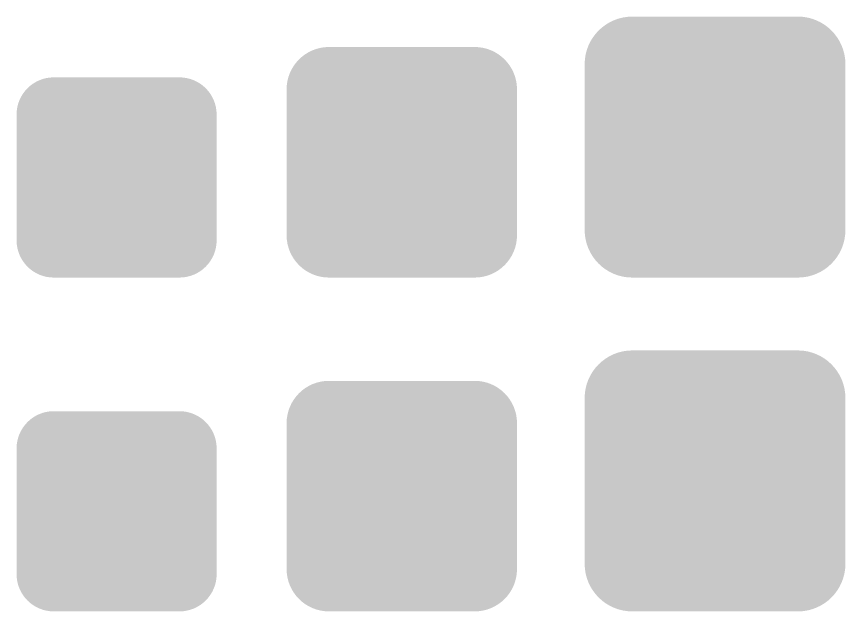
# Model space of a CAD drawing. Header units: millimetres. Extents: x 5277 to 6029, y 2052 to 2709.
# Drawn here: x 5607 to 5634.33, y 2106.63 to 2126.23 of the extents above; entities that cross this region are included whole.
import ezdxf

# ---------------------------------------------------------------- set-up
doc = ezdxf.new("R2010")
doc.units = ezdxf.units.MM
doc.layers.add('Agriculture', color=7, linetype='CONTINUOUS', true_color=0x000000)

# ---------------------------------------------------------------- blocks, each defined once
blk = doc.blocks.new('602020214_план_мз')
at = {"layer": 'Agriculture', "linetype": 'Continuous'}
h = blk.add_hatch(color=256, dxfattribs=at)
edge = h.paths.add_edge_path()
edge.add_spline(control_points=[(0, 0), (0, 0.675), (0.55, 1.225), (1.225, 1.225)], knot_values=[-1, -1, -1, -1, 0, 0, 0, 0], degree=3, periodic=0)
edge.add_line((1.225, 1.225), (5.372, 1.225))
edge.add_spline(control_points=[(5.372, 1.225), (6.047, 1.225), (6.598, 0.675), (6.598, 0)], knot_values=[-1, -1, -1, -1, 0, 0, 0, 0], degree=3, periodic=0)
edge.add_line((6.598, 0), (6.598, -4.147))
edge.add_spline(control_points=[(6.598, -4.147), (6.598, -4.822), (6.047, -5.372), (5.372, -5.372)], knot_values=[-1, -1, -1, -1, 0, 0, 0, 0], degree=3, periodic=0)
edge.add_line((5.372, -5.372), (1.225, -5.372))
edge.add_spline(control_points=[(1.225, -5.372), (0.55, -5.372), (0, -4.822), (0, -4.147)], knot_values=[-1, -1, -1, -1, 0, 0, 0, 0], degree=3, periodic=0)
edge.add_line((0, -4.147), (0, 0))
edge = h.paths.add_edge_path(flags=16)
edge.add_spline(control_points=[(0.313, -4.147), (0.313, -4.652), (0.72, -5.059), (1.225, -5.059)], knot_values=[-1, -1, -1, -1, 0, 0, 0, 0], degree=3, periodic=0)
edge.add_line((1.225, -5.059), (5.372, -5.059))
edge.add_spline(control_points=[(5.372, -5.059), (5.878, -5.059), (6.285, -4.652), (6.285, -4.147)], knot_values=[-1, -1, -1, -1, 0, 0, 0, 0], degree=3, periodic=0)
edge.add_line((6.285, -4.147), (6.285, 0))
edge.add_spline(control_points=[(6.285, 0), (6.285, 0.505), (5.878, 0.912), (5.372, 0.912)], knot_values=[-1, -1, -1, -1, 0, 0, 0, 0], degree=3, periodic=0)
edge.add_line((5.372, 0.912), (1.225, 0.912))
edge.add_spline(control_points=[(1.225, 0.912), (0.72, 0.912), (0.313, 0.505), (0.313, 0)], knot_values=[-1, -1, -1, -1, 0, 0, 0, 0], degree=3, periodic=0)
edge.add_line((0.313, 0), (0.313, -4.147))
at = {"layer": 'Agriculture', "linetype": 'Continuous', "true_color": 0xff0000}
h = blk.add_hatch(color=1, dxfattribs=at)
edge = h.paths.add_edge_path()
edge.add_line((0.313, 0), (0.313, -4.147))
edge.add_spline(control_points=[(0.313, -4.147), (0.313, -4.652), (0.72, -5.059), (1.225, -5.059)], knot_values=[-1, -1, -1, -1, 0, 0, 0, 0], degree=3, periodic=0)
edge.add_line((1.225, -5.059), (5.372, -5.059))
edge.add_spline(control_points=[(5.372, -5.059), (5.878, -5.059), (6.285, -4.652), (6.285, -4.147)], knot_values=[-1, -1, -1, -1, 0, 0, 0, 0], degree=3, periodic=0)
edge.add_line((6.285, -4.147), (6.285, 0))
edge.add_spline(control_points=[(6.285, 0), (6.285, 0.505), (5.878, 0.912), (5.372, 0.912)], knot_values=[-1, -1, -1, -1, 0, 0, 0, 0], degree=3, periodic=0)
edge.add_line((5.372, 0.912), (1.225, 0.912))
edge.add_spline(control_points=[(1.225, 0.912), (0.72, 0.912), (0.313, 0.505), (0.313, 0)], knot_values=[-1, -1, -1, -1, 0, 0, 0, 0], degree=3, periodic=0)
at = {"layer": 'Agriculture', "linetype": 'Continuous'}
blk.add_hatch(color=256, dxfattribs=at).paths.add_polyline_path([(3.3, 0.203), (4.781, -3.19), (3.515, -3.19), (3.515, -3.87), (4.155, -3.87), (4.155, -4.233), (3.515, -4.233), (3.085, -4.233), (2.438, -4.233), (2.438, -3.87), (3.085, -3.87), (3.085, -3.19), (1.819, -3.19)])
blk = doc.blocks.new('602020214_план_рз')
at = {"layer": 'Agriculture', "linetype": 'Continuous'}
h = blk.add_hatch(color=256, dxfattribs=at)
edge = h.paths.add_edge_path()
edge.add_spline(control_points=[(-0.095, -0.169), (-0.095, 0.599), (0.531, 1.225), (1.3, 1.225)], knot_values=[-1, -1, -1, -1, 0, 0, 0, 0], degree=3, periodic=0)
edge.add_line((1.3, 1.225), (6.108, 1.225))
edge.add_spline(control_points=[(6.108, 1.225), (6.877, 1.225), (7.503, 0.599), (7.503, -0.169)], knot_values=[-1, -1, -1, -1, 0, 0, 0, 0], degree=3, periodic=0)
edge.add_line((7.503, -0.169), (7.503, -4.978))
edge.add_spline(control_points=[(7.503, -4.978), (7.503, -5.747), (6.877, -6.372), (6.108, -6.372)], knot_values=[-1, -1, -1, -1, 0, 0, 0, 0], degree=3, periodic=0)
edge.add_line((6.108, -6.372), (1.3, -6.372))
edge.add_spline(control_points=[(1.3, -6.372), (0.531, -6.372), (-0.095, -5.747), (-0.095, -4.978)], knot_values=[-1, -1, -1, -1, 0, 0, 0, 0], degree=3, periodic=0)
edge.add_line((-0.095, -4.978), (-0.095, -0.169))
edge = h.paths.add_edge_path(flags=16)
edge.add_spline(control_points=[(0.218, -4.978), (0.218, -5.577), (0.701, -6.059), (1.3, -6.059)], knot_values=[-1, -1, -1, -1, 0, 0, 0, 0], degree=3, periodic=0)
edge.add_line((1.3, -6.059), (6.108, -6.059))
edge.add_spline(control_points=[(6.108, -6.059), (6.707, -6.059), (7.19, -5.577), (7.19, -4.978)], knot_values=[-1, -1, -1, -1, 0, 0, 0, 0], degree=3, periodic=0)
edge.add_line((7.19, -4.978), (7.19, -0.169))
edge.add_spline(control_points=[(7.19, -0.169), (7.19, 0.43), (6.707, 0.912), (6.108, 0.912)], knot_values=[-1, -1, -1, -1, 0, 0, 0, 0], degree=3, periodic=0)
edge.add_line((6.108, 0.912), (1.3, 0.912))
edge.add_spline(control_points=[(1.3, 0.912), (0.701, 0.912), (0.218, 0.43), (0.218, -0.169)], knot_values=[-1, -1, -1, -1, 0, 0, 0, 0], degree=3, periodic=0)
edge.add_line((0.218, -0.169), (0.218, -4.978))
at = {"layer": 'Agriculture', "linetype": 'Continuous', "true_color": 0xff0000}
h = blk.add_hatch(color=1, dxfattribs=at)
edge = h.paths.add_edge_path()
edge.add_spline(control_points=[(0.218, -4.978), (0.218, -5.577), (0.701, -6.059), (1.3, -6.059)], knot_values=[-1, -1, -1, -1, 0, 0, 0, 0], degree=3, periodic=0)
edge.add_line((1.3, -6.059), (6.108, -6.059))
edge.add_spline(control_points=[(6.108, -6.059), (6.707, -6.059), (7.19, -5.577), (7.19, -4.978)], knot_values=[-1, -1, -1, -1, 0, 0, 0, 0], degree=3, periodic=0)
edge.add_line((7.19, -4.978), (7.19, -0.169))
edge.add_spline(control_points=[(7.19, -0.169), (7.19, 0.43), (6.707, 0.912), (6.108, 0.912)], knot_values=[-1, -1, -1, -1, 0, 0, 0, 0], degree=3, periodic=0)
edge.add_line((6.108, 0.912), (1.3, 0.912))
edge.add_spline(control_points=[(1.3, 0.912), (0.701, 0.912), (0.218, 0.43), (0.218, -0.169)], knot_values=[-1, -1, -1, -1, 0, 0, 0, 0], degree=3, periodic=0)
edge.add_line((0.218, -0.169), (0.218, -4.978))
at = {"layer": 'Agriculture', "linetype": 'Continuous'}
h = blk.add_hatch(color=256, dxfattribs=at)
edge = h.paths.add_edge_path()
edge.add_line((0.426, -0.513), (0.426, -4.634))
edge.add_spline(control_points=[(0.426, -4.634), (0.426, -5.305), (0.973, -5.852), (1.644, -5.852)], knot_values=[0, 0, 0, 0, 1, 1, 1, 1], degree=3, periodic=0)
edge.add_line((1.644, -5.852), (5.765, -5.852))
edge.add_spline(control_points=[(5.765, -5.852), (6.435, -5.852), (6.983, -5.305), (6.983, -4.634)], knot_values=[0, 0, 0, 0, 1, 1, 1, 1], degree=3, periodic=0)
edge.add_line((6.983, -4.634), (6.983, -0.513))
edge.add_spline(control_points=[(6.983, -0.513), (6.983, 0.158), (6.435, 0.705), (5.765, 0.705)], knot_values=[0, 0, 0, 0, 1, 1, 1, 1], degree=3, periodic=0)
edge.add_line((5.765, 0.705), (1.644, 0.705))
edge.add_spline(control_points=[(1.644, 0.705), (0.973, 0.705), (0.426, 0.158), (0.426, -0.513)], knot_values=[0, 0, 0, 0, 1, 1, 1, 1], degree=3, periodic=0)
edge = h.paths.add_edge_path(flags=16)
edge.add_spline(control_points=[(0.737, -4.634), (0.737, -5.136), (1.142, -5.541), (1.644, -5.541)], knot_values=[-1, -1, -1, -1, 0, 0, 0, 0], degree=3, periodic=0)
edge.add_line((1.644, -5.541), (5.765, -5.541))
edge.add_spline(control_points=[(5.765, -5.541), (6.267, -5.541), (6.671, -5.136), (6.671, -4.634)], knot_values=[-1, -1, -1, -1, 0, 0, 0, 0], degree=3, periodic=0)
edge.add_line((6.671, -4.634), (6.671, -0.513))
edge.add_spline(control_points=[(6.671, -0.513), (6.671, -0.011), (6.267, 0.394), (5.765, 0.394)], knot_values=[-1, -1, -1, -1, 0, 0, 0, 0], degree=3, periodic=0)
edge.add_line((5.765, 0.394), (1.644, 0.394))
edge.add_spline(control_points=[(1.644, 0.394), (1.142, 0.394), (0.737, -0.011), (0.737, -0.513)], knot_values=[-1, -1, -1, -1, 0, 0, 0, 0], degree=3, periodic=0)
edge.add_line((0.737, -0.513), (0.737, -4.634))
blk.add_hatch(color=256, dxfattribs=at).paths.add_polyline_path([(3.687, -0.31), (5.168, -3.703), (3.902, -3.703), (3.902, -4.383), (4.542, -4.383), (4.542, -4.746), (3.902, -4.746), (3.471, -4.746), (2.825, -4.746), (2.825, -4.383), (3.471, -4.383), (3.471, -3.703), (2.206, -3.703)])
blk = doc.blocks.new('602020214_план_фзъ')
at = {"layer": 'Agriculture', "linetype": 'Continuous'}
h = blk.add_hatch(color=256, dxfattribs=at)
edge = h.paths.add_edge_path()
edge.add_spline(control_points=[(-0.266, -0.339), (-0.266, 0.523), (0.438, 1.227), (1.3, 1.227)], knot_values=[-1, -1, -1, -1, 0, 0, 0, 0], degree=3, periodic=0)
edge.add_line((1.3, 1.227), (6.769, 1.227))
edge.add_spline(control_points=[(6.769, 1.227), (7.632, 1.227), (8.333, 0.523), (8.333, -0.339)], knot_values=[-1, -1, -1, -1, 0, 0, 0, 0], degree=3, periodic=0)
edge.add_line((8.333, -0.339), (8.333, -5.806))
edge.add_spline(control_points=[(8.333, -5.806), (8.333, -6.669), (7.632, -7.372), (6.769, -7.372)], knot_values=[-1, -1, -1, -1, 0, 0, 0, 0], degree=3, periodic=0)
edge.add_line((6.769, -7.372), (1.3, -7.372))
edge.add_spline(control_points=[(1.3, -7.372), (0.438, -7.372), (-0.266, -6.669), (-0.266, -5.806)], knot_values=[-1, -1, -1, -1, 0, 0, 0, 0], degree=3, periodic=0)
edge.add_line((-0.266, -5.806), (-0.266, -0.339))
edge = h.paths.add_edge_path(flags=16)
edge.add_spline(control_points=[(0.047, -5.806), (0.047, -6.5), (0.606, -7.059), (1.3, -7.059)], knot_values=[-1, -1, -1, -1, 0, 0, 0, 0], degree=3, periodic=0)
edge.add_line((1.3, -7.059), (6.769, -7.059))
edge.add_spline(control_points=[(6.769, -7.059), (7.463, -7.059), (8.022, -6.5), (8.022, -5.806)], knot_values=[-1, -1, -1, -1, 0, 0, 0, 0], degree=3, periodic=0)
edge.add_line((8.022, -5.806), (8.022, -0.339))
edge.add_spline(control_points=[(8.022, -0.339), (8.022, 0.355), (7.463, 0.914), (6.769, 0.914)], knot_values=[-1, -1, -1, -1, 0, 0, 0, 0], degree=3, periodic=0)
edge.add_line((6.769, 0.914), (1.3, 0.914))
edge.add_spline(control_points=[(1.3, 0.914), (0.606, 0.914), (0.047, 0.355), (0.047, -0.339)], knot_values=[-1, -1, -1, -1, 0, 0, 0, 0], degree=3, periodic=0)
edge.add_line((0.047, -0.339), (0.047, -5.806))
at = {"layer": 'Agriculture', "linetype": 'Continuous', "true_color": 0xff0000}
h = blk.add_hatch(color=1, dxfattribs=at)
edge = h.paths.add_edge_path()
edge.add_spline(control_points=[(0.047, -5.806), (0.047, -6.5), (0.606, -7.059), (1.3, -7.059)], knot_values=[-1, -1, -1, -1, 0, 0, 0, 0], degree=3, periodic=0)
edge.add_line((1.3, -7.059), (6.769, -7.059))
edge.add_spline(control_points=[(6.769, -7.059), (7.463, -7.059), (8.022, -6.5), (8.022, -5.806)], knot_values=[-1, -1, -1, -1, 0, 0, 0, 0], degree=3, periodic=0)
edge.add_line((8.022, -5.806), (8.022, -0.339))
edge.add_spline(control_points=[(8.022, -0.339), (8.022, 0.355), (7.463, 0.914), (6.769, 0.914)], knot_values=[-1, -1, -1, -1, 0, 0, 0, 0], degree=3, periodic=0)
edge.add_line((6.769, 0.914), (1.3, 0.914))
edge.add_spline(control_points=[(1.3, 0.914), (0.606, 0.914), (0.047, 0.355), (0.047, -0.339)], knot_values=[-1, -1, -1, -1, 0, 0, 0, 0], degree=3, periodic=0)
edge.add_line((0.047, -0.339), (0.047, -5.806))
at = {"layer": 'Agriculture', "linetype": 'Continuous'}
h = blk.add_hatch(color=256, dxfattribs=at)
edge = h.paths.add_edge_path()
edge.add_line((0.252, -0.679), (0.252, -5.464))
edge.add_spline(control_points=[(0.252, -5.464), (0.252, -6.23), (0.877, -6.854), (1.642, -6.854)], knot_values=[0, 0, 0, 0, 1, 1, 1, 1], degree=3, periodic=0)
edge.add_line((1.642, -6.854), (6.427, -6.854))
edge.add_spline(control_points=[(6.427, -6.854), (7.193, -6.854), (7.815, -6.23), (7.815, -5.464)], knot_values=[0, 0, 0, 0, 1, 1, 1, 1], degree=3, periodic=0)
edge.add_line((7.815, -5.464), (7.815, -0.679))
edge.add_spline(control_points=[(7.815, -0.679), (7.815, 0.086), (7.193, 0.709), (6.427, 0.709)], knot_values=[0, 0, 0, 0, 1, 1, 1, 1], degree=3, periodic=0)
edge.add_line((6.427, 0.709), (1.642, 0.709))
edge.add_spline(control_points=[(1.642, 0.709), (0.877, 0.709), (0.252, 0.086), (0.252, -0.679)], knot_values=[0, 0, 0, 0, 1, 1, 1, 1], degree=3, periodic=0)
edge = h.paths.add_edge_path(flags=16)
edge.add_line((0.565, -0.679), (0.565, -5.464))
edge.add_spline(control_points=[(0.565, -5.464), (0.565, -6.06), (1.046, -6.541), (1.642, -6.541)], knot_values=[-1, -1, -1, -1, 0, 0, 0, 0], degree=3, periodic=0)
edge.add_line((1.642, -6.541), (6.427, -6.541))
edge.add_spline(control_points=[(6.427, -6.541), (7.024, -6.541), (7.502, -6.06), (7.502, -5.464)], knot_values=[-1, -1, -1, -1, 0, 0, 0, 0], degree=3, periodic=0)
edge.add_line((7.502, -5.464), (7.502, -0.679))
edge.add_spline(control_points=[(7.502, -0.679), (7.502, -0.083), (7.024, 0.396), (6.427, 0.396)], knot_values=[-1, -1, -1, -1, 0, 0, 0, 0], degree=3, periodic=0)
edge.add_line((6.427, 0.396), (1.642, 0.396))
edge.add_spline(control_points=[(1.642, 0.396), (1.046, 0.396), (0.565, -0.083), (0.565, -0.679)], knot_values=[-1, -1, -1, -1, 0, 0, 0, 0], degree=3, periodic=0)
h = blk.add_hatch(color=256, dxfattribs=at)
edge = h.paths.add_edge_path()
edge.add_line((0.77, -1.021), (0.77, -5.124))
edge.add_spline(control_points=[(0.77, -5.124), (0.77, -5.792), (1.314, -6.336), (1.982, -6.336)], knot_values=[0, 0, 0, 0, 1, 1, 1, 1], degree=3, periodic=0)
edge.add_line((1.982, -6.336), (6.085, -6.336))
edge.add_spline(control_points=[(6.085, -6.336), (6.753, -6.336), (7.297, -5.792), (7.297, -5.124)], knot_values=[0, 0, 0, 0, 1, 1, 1, 1], degree=3, periodic=0)
edge.add_line((7.297, -5.124), (7.297, -1.021))
edge.add_spline(control_points=[(7.297, -1.021), (7.297, -0.353), (6.753, 0.191), (6.085, 0.191)], knot_values=[0, 0, 0, 0, 1, 1, 1, 1], degree=3, periodic=0)
edge.add_line((6.085, 0.191), (1.982, 0.191))
edge.add_spline(control_points=[(1.982, 0.191), (1.314, 0.191), (0.77, -0.353), (0.77, -1.021)], knot_values=[0, 0, 0, 0, 1, 1, 1, 1], degree=3, periodic=0)
edge = h.paths.add_edge_path(flags=16)
edge.add_line((1.081, -1.021), (1.081, -5.124))
edge.add_spline(control_points=[(1.081, -5.124), (1.081, -5.624), (1.482, -6.025), (1.982, -6.025)], knot_values=[-1, -1, -1, -1, 0, 0, 0, 0], degree=3, periodic=0)
edge.add_line((1.982, -6.025), (6.085, -6.025))
edge.add_spline(control_points=[(6.085, -6.025), (6.585, -6.025), (6.986, -5.624), (6.986, -5.124)], knot_values=[-1, -1, -1, -1, 0, 0, 0, 0], degree=3, periodic=0)
edge.add_line((6.986, -5.124), (6.986, -1.021))
edge.add_spline(control_points=[(6.986, -1.021), (6.986, -0.521), (6.585, -0.12), (6.085, -0.12)], knot_values=[-1, -1, -1, -1, 0, 0, 0, 0], degree=3, periodic=0)
edge.add_line((6.085, -0.12), (1.982, -0.12))
edge.add_spline(control_points=[(1.982, -0.12), (1.482, -0.12), (1.081, -0.521), (1.081, -1.021)], knot_values=[-1, -1, -1, -1, 0, 0, 0, 0], degree=3, periodic=0)
blk.add_hatch(color=256, dxfattribs=at).paths.add_polyline_path([(4.001, -0.818), (5.482, -4.211), (4.216, -4.211), (4.216, -4.891), (4.856, -4.891), (4.856, -5.254), (4.216, -5.254), (3.786, -5.254), (3.139, -5.254), (3.139, -4.891), (3.786, -4.891), (3.786, -4.211), (2.52, -4.211)])
blk = doc.blocks.new('602020214_рек_мз')
at = {"layer": 'Agriculture', "linetype": 'Continuous'}
h = blk.add_hatch(color=256, dxfattribs=at)
edge = h.paths.add_edge_path()
edge.add_spline(control_points=[(0, 0), (0, 0.675), (0.55, 1.225), (1.225, 1.225)], knot_values=[-1, -1, -1, -1, 0, 0, 0, 0], degree=3, periodic=0)
edge.add_line((1.225, 1.225), (5.372, 1.225))
edge.add_spline(control_points=[(5.372, 1.225), (6.047, 1.225), (6.598, 0.675), (6.598, 0)], knot_values=[-1, -1, -1, -1, 0, 0, 0, 0], degree=3, periodic=0)
edge.add_line((6.598, 0), (6.598, -4.147))
edge.add_spline(control_points=[(6.598, -4.147), (6.598, -4.822), (6.047, -5.372), (5.372, -5.372)], knot_values=[-1, -1, -1, -1, 0, 0, 0, 0], degree=3, periodic=0)
edge.add_line((5.372, -5.372), (1.225, -5.372))
edge.add_spline(control_points=[(1.225, -5.372), (0.55, -5.372), (0, -4.822), (0, -4.147)], knot_values=[-1, -1, -1, -1, 0, 0, 0, 0], degree=3, periodic=0)
edge.add_line((0, -4.147), (0, 0))
edge = h.paths.add_edge_path(flags=16)
edge.add_spline(control_points=[(0.313, -4.147), (0.313, -4.652), (0.72, -5.059), (1.225, -5.059)], knot_values=[-1, -1, -1, -1, 0, 0, 0, 0], degree=3, periodic=0)
edge.add_line((1.225, -5.059), (5.372, -5.059))
edge.add_spline(control_points=[(5.372, -5.059), (5.878, -5.059), (6.285, -4.652), (6.285, -4.147)], knot_values=[-1, -1, -1, -1, 0, 0, 0, 0], degree=3, periodic=0)
edge.add_line((6.285, -4.147), (6.285, 0))
edge.add_spline(control_points=[(6.285, 0), (6.285, 0.505), (5.878, 0.912), (5.372, 0.912)], knot_values=[-1, -1, -1, -1, 0, 0, 0, 0], degree=3, periodic=0)
edge.add_line((5.372, 0.912), (1.225, 0.912))
edge.add_spline(control_points=[(1.225, 0.912), (0.72, 0.912), (0.313, 0.505), (0.313, 0)], knot_values=[-1, -1, -1, -1, 0, 0, 0, 0], degree=3, periodic=0)
edge.add_line((0.313, 0), (0.313, -4.147))
at = {"layer": 'Agriculture', "linetype": 'Continuous', "true_color": 0xffff00}
h = blk.add_hatch(color=2, dxfattribs=at)
edge = h.paths.add_edge_path()
edge.add_line((0.313, 0), (0.313, -4.147))
edge.add_spline(control_points=[(0.313, -4.147), (0.313, -4.652), (0.72, -5.059), (1.225, -5.059)], knot_values=[-1, -1, -1, -1, 0, 0, 0, 0], degree=3, periodic=0)
edge.add_line((1.225, -5.059), (5.372, -5.059))
edge.add_spline(control_points=[(5.372, -5.059), (5.878, -5.059), (6.285, -4.652), (6.285, -4.147)], knot_values=[-1, -1, -1, -1, 0, 0, 0, 0], degree=3, periodic=0)
edge.add_line((6.285, -4.147), (6.285, 0))
edge.add_spline(control_points=[(6.285, 0), (6.285, 0.505), (5.878, 0.912), (5.372, 0.912)], knot_values=[-1, -1, -1, -1, 0, 0, 0, 0], degree=3, periodic=0)
edge.add_line((5.372, 0.912), (1.225, 0.912))
edge.add_spline(control_points=[(1.225, 0.912), (0.72, 0.912), (0.313, 0.505), (0.313, 0)], knot_values=[-1, -1, -1, -1, 0, 0, 0, 0], degree=3, periodic=0)
at = {"layer": 'Agriculture', "linetype": 'Continuous'}
blk.add_hatch(color=256, dxfattribs=at).paths.add_polyline_path([(3.3, 0.203), (4.781, -3.19), (3.515, -3.19), (3.515, -3.87), (4.155, -3.87), (4.155, -4.233), (3.515, -4.233), (3.085, -4.233), (2.438, -4.233), (2.438, -3.87), (3.085, -3.87), (3.085, -3.19), (1.819, -3.19)])
blk = doc.blocks.new('602020214_рек_рз')
at = {"layer": 'Agriculture', "linetype": 'Continuous'}
h = blk.add_hatch(color=256, dxfattribs=at)
edge = h.paths.add_edge_path()
edge.add_spline(control_points=[(-0.095, -0.169), (-0.095, 0.599), (0.531, 1.225), (1.3, 1.225)], knot_values=[-1, -1, -1, -1, 0, 0, 0, 0], degree=3, periodic=0)
edge.add_line((1.3, 1.225), (6.108, 1.225))
edge.add_spline(control_points=[(6.108, 1.225), (6.877, 1.225), (7.503, 0.599), (7.503, -0.169)], knot_values=[-1, -1, -1, -1, 0, 0, 0, 0], degree=3, periodic=0)
edge.add_line((7.503, -0.169), (7.503, -4.978))
edge.add_spline(control_points=[(7.503, -4.978), (7.503, -5.747), (6.877, -6.372), (6.108, -6.372)], knot_values=[-1, -1, -1, -1, 0, 0, 0, 0], degree=3, periodic=0)
edge.add_line((6.108, -6.372), (1.3, -6.372))
edge.add_spline(control_points=[(1.3, -6.372), (0.531, -6.372), (-0.095, -5.747), (-0.095, -4.978)], knot_values=[-1, -1, -1, -1, 0, 0, 0, 0], degree=3, periodic=0)
edge.add_line((-0.095, -4.978), (-0.095, -0.169))
edge = h.paths.add_edge_path(flags=16)
edge.add_spline(control_points=[(0.218, -4.978), (0.218, -5.577), (0.701, -6.059), (1.3, -6.059)], knot_values=[-1, -1, -1, -1, 0, 0, 0, 0], degree=3, periodic=0)
edge.add_line((1.3, -6.059), (6.108, -6.059))
edge.add_spline(control_points=[(6.108, -6.059), (6.707, -6.059), (7.19, -5.577), (7.19, -4.978)], knot_values=[-1, -1, -1, -1, 0, 0, 0, 0], degree=3, periodic=0)
edge.add_line((7.19, -4.978), (7.19, -0.169))
edge.add_spline(control_points=[(7.19, -0.169), (7.19, 0.43), (6.707, 0.912), (6.108, 0.912)], knot_values=[-1, -1, -1, -1, 0, 0, 0, 0], degree=3, periodic=0)
edge.add_line((6.108, 0.912), (1.3, 0.912))
edge.add_spline(control_points=[(1.3, 0.912), (0.701, 0.912), (0.218, 0.43), (0.218, -0.169)], knot_values=[-1, -1, -1, -1, 0, 0, 0, 0], degree=3, periodic=0)
edge.add_line((0.218, -0.169), (0.218, -4.978))
at = {"layer": 'Agriculture', "linetype": 'Continuous', "true_color": 0xffff00}
h = blk.add_hatch(color=2, dxfattribs=at)
edge = h.paths.add_edge_path()
edge.add_spline(control_points=[(0.218, -4.978), (0.218, -5.577), (0.701, -6.059), (1.3, -6.059)], knot_values=[-1, -1, -1, -1, 0, 0, 0, 0], degree=3, periodic=0)
edge.add_line((1.3, -6.059), (6.108, -6.059))
edge.add_spline(control_points=[(6.108, -6.059), (6.707, -6.059), (7.19, -5.577), (7.19, -4.978)], knot_values=[-1, -1, -1, -1, 0, 0, 0, 0], degree=3, periodic=0)
edge.add_line((7.19, -4.978), (7.19, -0.169))
edge.add_spline(control_points=[(7.19, -0.169), (7.19, 0.43), (6.707, 0.912), (6.108, 0.912)], knot_values=[-1, -1, -1, -1, 0, 0, 0, 0], degree=3, periodic=0)
edge.add_line((6.108, 0.912), (1.3, 0.912))
edge.add_spline(control_points=[(1.3, 0.912), (0.701, 0.912), (0.218, 0.43), (0.218, -0.169)], knot_values=[-1, -1, -1, -1, 0, 0, 0, 0], degree=3, periodic=0)
edge.add_line((0.218, -0.169), (0.218, -4.978))
at = {"layer": 'Agriculture', "linetype": 'Continuous'}
h = blk.add_hatch(color=256, dxfattribs=at)
edge = h.paths.add_edge_path()
edge.add_line((0.426, -0.513), (0.426, -4.634))
edge.add_spline(control_points=[(0.426, -4.634), (0.426, -5.305), (0.973, -5.852), (1.644, -5.852)], knot_values=[0, 0, 0, 0, 1, 1, 1, 1], degree=3, periodic=0)
edge.add_line((1.644, -5.852), (5.765, -5.852))
edge.add_spline(control_points=[(5.765, -5.852), (6.435, -5.852), (6.983, -5.305), (6.983, -4.634)], knot_values=[0, 0, 0, 0, 1, 1, 1, 1], degree=3, periodic=0)
edge.add_line((6.983, -4.634), (6.983, -0.513))
edge.add_spline(control_points=[(6.983, -0.513), (6.983, 0.158), (6.435, 0.705), (5.765, 0.705)], knot_values=[0, 0, 0, 0, 1, 1, 1, 1], degree=3, periodic=0)
edge.add_line((5.765, 0.705), (1.644, 0.705))
edge.add_spline(control_points=[(1.644, 0.705), (0.973, 0.705), (0.426, 0.158), (0.426, -0.513)], knot_values=[0, 0, 0, 0, 1, 1, 1, 1], degree=3, periodic=0)
edge = h.paths.add_edge_path(flags=16)
edge.add_spline(control_points=[(0.737, -4.634), (0.737, -5.136), (1.142, -5.541), (1.644, -5.541)], knot_values=[-1, -1, -1, -1, 0, 0, 0, 0], degree=3, periodic=0)
edge.add_line((1.644, -5.541), (5.765, -5.541))
edge.add_spline(control_points=[(5.765, -5.541), (6.267, -5.541), (6.671, -5.136), (6.671, -4.634)], knot_values=[-1, -1, -1, -1, 0, 0, 0, 0], degree=3, periodic=0)
edge.add_line((6.671, -4.634), (6.671, -0.513))
edge.add_spline(control_points=[(6.671, -0.513), (6.671, -0.011), (6.267, 0.394), (5.765, 0.394)], knot_values=[-1, -1, -1, -1, 0, 0, 0, 0], degree=3, periodic=0)
edge.add_line((5.765, 0.394), (1.644, 0.394))
edge.add_spline(control_points=[(1.644, 0.394), (1.142, 0.394), (0.737, -0.011), (0.737, -0.513)], knot_values=[-1, -1, -1, -1, 0, 0, 0, 0], degree=3, periodic=0)
edge.add_line((0.737, -0.513), (0.737, -4.634))
blk.add_hatch(color=256, dxfattribs=at).paths.add_polyline_path([(3.687, -0.31), (5.168, -3.703), (3.902, -3.703), (3.902, -4.383), (4.542, -4.383), (4.542, -4.746), (3.902, -4.746), (3.471, -4.746), (2.825, -4.746), (2.825, -4.383), (3.471, -4.383), (3.471, -3.703), (2.206, -3.703)])
blk = doc.blocks.new('602020214_рек_фз')
at = {"layer": 'Agriculture', "linetype": 'Continuous'}
h = blk.add_hatch(color=256, dxfattribs=at)
edge = h.paths.add_edge_path()
edge.add_spline(control_points=[(-0.266, -0.339), (-0.266, 0.523), (0.438, 1.227), (1.3, 1.227)], knot_values=[-1, -1, -1, -1, 0, 0, 0, 0], degree=3, periodic=0)
edge.add_line((1.3, 1.227), (6.769, 1.227))
edge.add_spline(control_points=[(6.769, 1.227), (7.632, 1.227), (8.333, 0.523), (8.333, -0.339)], knot_values=[-1, -1, -1, -1, 0, 0, 0, 0], degree=3, periodic=0)
edge.add_line((8.333, -0.339), (8.333, -5.806))
edge.add_spline(control_points=[(8.333, -5.806), (8.333, -6.669), (7.632, -7.372), (6.769, -7.372)], knot_values=[-1, -1, -1, -1, 0, 0, 0, 0], degree=3, periodic=0)
edge.add_line((6.769, -7.372), (1.3, -7.372))
edge.add_spline(control_points=[(1.3, -7.372), (0.438, -7.372), (-0.266, -6.669), (-0.266, -5.806)], knot_values=[-1, -1, -1, -1, 0, 0, 0, 0], degree=3, periodic=0)
edge.add_line((-0.266, -5.806), (-0.266, -0.339))
edge = h.paths.add_edge_path(flags=16)
edge.add_spline(control_points=[(0.047, -5.806), (0.047, -6.5), (0.606, -7.059), (1.3, -7.059)], knot_values=[-1, -1, -1, -1, 0, 0, 0, 0], degree=3, periodic=0)
edge.add_line((1.3, -7.059), (6.769, -7.059))
edge.add_spline(control_points=[(6.769, -7.059), (7.463, -7.059), (8.022, -6.5), (8.022, -5.806)], knot_values=[-1, -1, -1, -1, 0, 0, 0, 0], degree=3, periodic=0)
edge.add_line((8.022, -5.806), (8.022, -0.339))
edge.add_spline(control_points=[(8.022, -0.339), (8.022, 0.355), (7.463, 0.914), (6.769, 0.914)], knot_values=[-1, -1, -1, -1, 0, 0, 0, 0], degree=3, periodic=0)
edge.add_line((6.769, 0.914), (1.3, 0.914))
edge.add_spline(control_points=[(1.3, 0.914), (0.606, 0.914), (0.047, 0.355), (0.047, -0.339)], knot_values=[-1, -1, -1, -1, 0, 0, 0, 0], degree=3, periodic=0)
edge.add_line((0.047, -0.339), (0.047, -5.806))
at = {"layer": 'Agriculture', "linetype": 'Continuous', "true_color": 0xffff00}
h = blk.add_hatch(color=2, dxfattribs=at)
edge = h.paths.add_edge_path()
edge.add_spline(control_points=[(0.047, -5.806), (0.047, -6.5), (0.606, -7.059), (1.3, -7.059)], knot_values=[-1, -1, -1, -1, 0, 0, 0, 0], degree=3, periodic=0)
edge.add_line((1.3, -7.059), (6.769, -7.059))
edge.add_spline(control_points=[(6.769, -7.059), (7.463, -7.059), (8.022, -6.5), (8.022, -5.806)], knot_values=[-1, -1, -1, -1, 0, 0, 0, 0], degree=3, periodic=0)
edge.add_line((8.022, -5.806), (8.022, -0.339))
edge.add_spline(control_points=[(8.022, -0.339), (8.022, 0.355), (7.463, 0.914), (6.769, 0.914)], knot_values=[-1, -1, -1, -1, 0, 0, 0, 0], degree=3, periodic=0)
edge.add_line((6.769, 0.914), (1.3, 0.914))
edge.add_spline(control_points=[(1.3, 0.914), (0.606, 0.914), (0.047, 0.355), (0.047, -0.339)], knot_values=[-1, -1, -1, -1, 0, 0, 0, 0], degree=3, periodic=0)
edge.add_line((0.047, -0.339), (0.047, -5.806))
at = {"layer": 'Agriculture', "linetype": 'Continuous'}
h = blk.add_hatch(color=256, dxfattribs=at)
edge = h.paths.add_edge_path()
edge.add_line((0.252, -0.679), (0.252, -5.464))
edge.add_spline(control_points=[(0.252, -5.464), (0.252, -6.23), (0.877, -6.854), (1.642, -6.854)], knot_values=[0, 0, 0, 0, 1, 1, 1, 1], degree=3, periodic=0)
edge.add_line((1.642, -6.854), (6.427, -6.854))
edge.add_spline(control_points=[(6.427, -6.854), (7.193, -6.854), (7.815, -6.23), (7.815, -5.464)], knot_values=[0, 0, 0, 0, 1, 1, 1, 1], degree=3, periodic=0)
edge.add_line((7.815, -5.464), (7.815, -0.679))
edge.add_spline(control_points=[(7.815, -0.679), (7.815, 0.086), (7.193, 0.709), (6.427, 0.709)], knot_values=[0, 0, 0, 0, 1, 1, 1, 1], degree=3, periodic=0)
edge.add_line((6.427, 0.709), (1.642, 0.709))
edge.add_spline(control_points=[(1.642, 0.709), (0.877, 0.709), (0.252, 0.086), (0.252, -0.679)], knot_values=[0, 0, 0, 0, 1, 1, 1, 1], degree=3, periodic=0)
edge = h.paths.add_edge_path(flags=16)
edge.add_line((0.565, -0.679), (0.565, -5.464))
edge.add_spline(control_points=[(0.565, -5.464), (0.565, -6.06), (1.046, -6.541), (1.642, -6.541)], knot_values=[-1, -1, -1, -1, 0, 0, 0, 0], degree=3, periodic=0)
edge.add_line((1.642, -6.541), (6.427, -6.541))
edge.add_spline(control_points=[(6.427, -6.541), (7.024, -6.541), (7.502, -6.06), (7.502, -5.464)], knot_values=[-1, -1, -1, -1, 0, 0, 0, 0], degree=3, periodic=0)
edge.add_line((7.502, -5.464), (7.502, -0.679))
edge.add_spline(control_points=[(7.502, -0.679), (7.502, -0.083), (7.024, 0.396), (6.427, 0.396)], knot_values=[-1, -1, -1, -1, 0, 0, 0, 0], degree=3, periodic=0)
edge.add_line((6.427, 0.396), (1.642, 0.396))
edge.add_spline(control_points=[(1.642, 0.396), (1.046, 0.396), (0.565, -0.083), (0.565, -0.679)], knot_values=[-1, -1, -1, -1, 0, 0, 0, 0], degree=3, periodic=0)
h = blk.add_hatch(color=256, dxfattribs=at)
edge = h.paths.add_edge_path()
edge.add_line((0.77, -1.021), (0.77, -5.124))
edge.add_spline(control_points=[(0.77, -5.124), (0.77, -5.792), (1.314, -6.336), (1.982, -6.336)], knot_values=[0, 0, 0, 0, 1, 1, 1, 1], degree=3, periodic=0)
edge.add_line((1.982, -6.336), (6.085, -6.336))
edge.add_spline(control_points=[(6.085, -6.336), (6.753, -6.336), (7.297, -5.792), (7.297, -5.124)], knot_values=[0, 0, 0, 0, 1, 1, 1, 1], degree=3, periodic=0)
edge.add_line((7.297, -5.124), (7.297, -1.021))
edge.add_spline(control_points=[(7.297, -1.021), (7.297, -0.353), (6.753, 0.191), (6.085, 0.191)], knot_values=[0, 0, 0, 0, 1, 1, 1, 1], degree=3, periodic=0)
edge.add_line((6.085, 0.191), (1.982, 0.191))
edge.add_spline(control_points=[(1.982, 0.191), (1.314, 0.191), (0.77, -0.353), (0.77, -1.021)], knot_values=[0, 0, 0, 0, 1, 1, 1, 1], degree=3, periodic=0)
edge = h.paths.add_edge_path(flags=16)
edge.add_line((1.081, -1.021), (1.081, -5.124))
edge.add_spline(control_points=[(1.081, -5.124), (1.081, -5.624), (1.482, -6.025), (1.982, -6.025)], knot_values=[-1, -1, -1, -1, 0, 0, 0, 0], degree=3, periodic=0)
edge.add_line((1.982, -6.025), (6.085, -6.025))
edge.add_spline(control_points=[(6.085, -6.025), (6.585, -6.025), (6.986, -5.624), (6.986, -5.124)], knot_values=[-1, -1, -1, -1, 0, 0, 0, 0], degree=3, periodic=0)
edge.add_line((6.986, -5.124), (6.986, -1.021))
edge.add_spline(control_points=[(6.986, -1.021), (6.986, -0.521), (6.585, -0.12), (6.085, -0.12)], knot_values=[-1, -1, -1, -1, 0, 0, 0, 0], degree=3, periodic=0)
edge.add_line((6.085, -0.12), (1.982, -0.12))
edge.add_spline(control_points=[(1.982, -0.12), (1.482, -0.12), (1.081, -0.521), (1.081, -1.021)], knot_values=[-1, -1, -1, -1, 0, 0, 0, 0], degree=3, periodic=0)
blk.add_hatch(color=256, dxfattribs=at).paths.add_polyline_path([(4.001, -0.818), (5.482, -4.211), (4.216, -4.211), (4.216, -4.891), (4.856, -4.891), (4.856, -5.254), (4.216, -5.254), (3.786, -5.254), (3.139, -5.254), (3.139, -4.891), (3.786, -4.891), (3.786, -4.211), (2.52, -4.211)])

msp = doc.modelspace()

# ---------------------------------------------------------------- block references
at = {"layer": 'Agriculture', "linetype": 'Continuous'}
for name, p in [('602020214_план_фзъ', (5626, 2125)), ('602020214_план_рз', (5616, 2124)), ('602020214_план_мз', (5607, 2123)), ('602020214_рек_фз', (5626, 2114)), ('602020214_рек_рз', (5616, 2113)), ('602020214_рек_мз', (5607, 2112))]:
    msp.add_blockref(name, p, dxfattribs=at)

doc.saveas('drawing.dxf')
